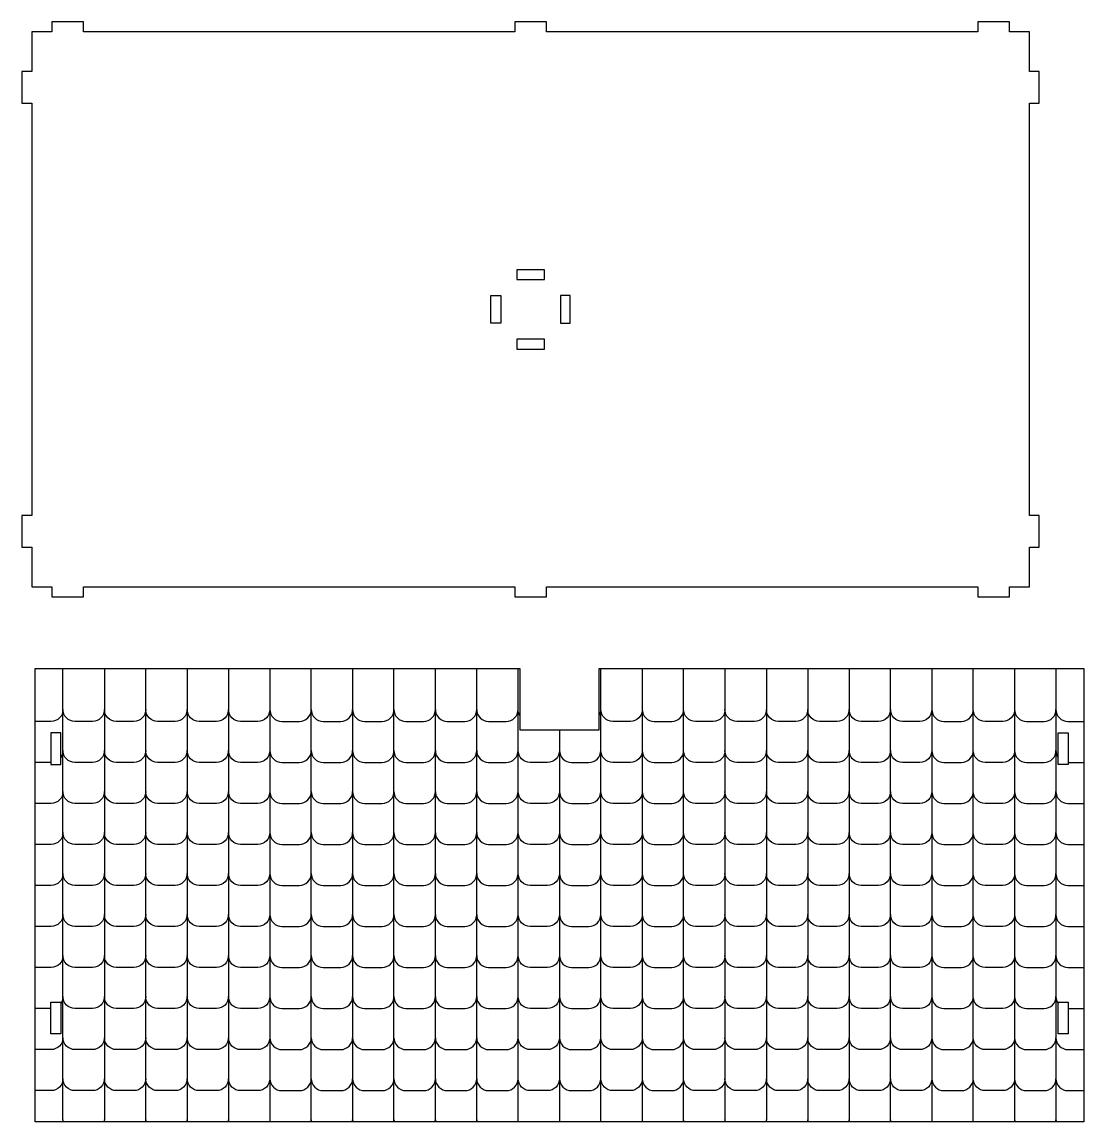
# Model space of a CAD drawing. Extents: x 6616 to 8714, y -365 to 1185.
# Drawn here: x 6645 to 7288, y -358 to 308 of the extents above; entities that cross this region are included whole.
import ezdxf

# ---------------------------------------------------------------- set-up
doc = ezdxf.new("R2010")
doc.units = 0
doc.header["$MEASUREMENT"] = 0
doc.layers.add('LAYER1', color=18, linetype='CONTINUOUS')

msp = doc.modelspace()

# ---------------------------------------------------------------- linework, layer by layer
at = {"layer": 'LAYER1'}
for points in [[(6962.65, -33.83), (7223.77, -33.83), (7223.77, -39.83), (7242.97, -39.83), (7242.97, -33.83), (7254.97, -33.83), (7254.97, -9.83), (7260.97, -9.83), (7260.97, 9.37), (7254.97, 9.37), (7254.97, 258.97), (7260.97, 258.97), (7260.97, 278.17), (7254.97, 278.17), (7254.97, 302.17), (7242.97, 302.17), (7242.97, 308.17), (7223.77, 308.17), (7223.77, 302.17), (6962.65, 302.17), (6962.65, 308.17), (6943.45, 308.17), (6943.45, 302.17), (6682.33, 302.17), (6682.33, 308.17), (6663.13, 308.17), (6663.13, 302.17), (6651.13, 302.17), (6651.13, 278.17), (6645.13, 278.17), (6645.13, 258.97), (6651.13, 258.97), (6651.13, 9.37), (6645.13, 9.37), (6645.13, -9.83), (6651.13, -9.83), (6651.13, -33.83), (6663.13, -33.83), (6663.13, -39.83), (6682.33, -39.83), (6682.33, -33.83), (6943.45, -33.83), (6943.45, -39.83), (6962.65, -39.83)], [(6944.65, 152.17), (6961.45, 152.17), (6961.45, 158.17), (6944.65, 158.17)], [(6929.05, 125.77), (6929.05, 142.57), (6935.05, 142.57), (6935.05, 125.77)], [(6977.05, 125.77), (6977.05, 142.57), (6971.05, 142.57), (6971.05, 125.77)], [(6944.65, 110.17), (6961.45, 110.17), (6961.45, 116.17), (6944.65, 116.17)], [(6653, -83.2), (6946.52, -83.2), (6946.52, -120.38), (6994.52, -120.38), (6994.52, -83.2), (7288.04, -83.2), (7288.04, -357.81), (6653, -357.81)], [(6662.6, -122.18), (6662.6, -141.38), (6668.6, -141.38), (6668.6, -122.18)], [(7272.44, -141.38), (7272.44, -122.18), (7278.44, -122.18), (7278.44, -141.38)], [(6662.6, -304.44), (6662.6, -285.24), (6668.6, -285.24), (6668.6, -304.44)], [(7272.44, -304.44), (7272.44, -285.24), (7278.44, -285.24), (7278.44, -304.44)]]:
    msp.add_lwpolyline(points, close=True, dxfattribs=at)
for points in [[(6670.08, -357.81, -0.047899), (6669.95, -356.44), (6669.95, -83.2)], [(6695, -83.2), (6695, -356.44, -0.047899), (6694.87, -357.81)], [(6720.18, -357.81, -0.047899), (6720.04, -356.44), (6720.04, -83.2)], [(6745.09, -83.2), (6745.09, -356.44, -0.047899), (6744.96, -357.81)], [(6770.14, -83.2), (6770.14, -356.44, -0.047899), (6770.01, -357.81)], [(6795.19, -83.2), (6795.19, -356.44, -0.047899), (6795.06, -357.81)], [(6820.1, -357.81, 0.047899), (6820.23, -356.44), (6820.23, -83.2)], [(6845.28, -83.2), (6845.28, -356.44, 0.047899), (6845.41, -357.81)], [(6870.2, -357.81, 0.047899), (6870.33, -356.44), (6870.33, -83.2)], [(6895.25, -357.81, 0.047899), (6895.38, -356.44), (6895.38, -83.2)], [(6920.29, -357.81, 0.047899), (6920.42, -356.44), (6920.42, -83.2)], [(6945.6, -357.81, -0.047899), (6945.47, -356.44), (6945.47, -83.2)], [(6995.44, -357.81, 0.047899), (6995.57, -356.44), (6995.57, -83.2)], [(7020.61, -83.2), (7020.61, -356.44, 0.047899), (7020.75, -357.81)], [(7045.53, -357.81, 0.047899), (7045.66, -356.44), (7045.66, -83.2)], [(7070.71, -83.2), (7070.71, -356.44, -0.047899), (7070.58, -357.81)], [(7095.76, -83.2), (7095.76, -356.44, -0.047899), (7095.63, -357.81)], [(7120.8, -83.2), (7120.8, -356.44, -0.047899), (7120.67, -357.81)], [(7145.85, -83.2), (7145.85, -356.44, -0.047899), (7145.72, -357.81)], [(7171.03, -357.81, -0.047899), (7170.9, -356.44), (7170.9, -83.2)], [(7195.95, -83.2), (7195.95, -356.44, -0.047899), (7195.82, -357.81)], [(7220.86, -357.81, 0.047899), (7220.99, -356.44), (7220.99, -83.2)], [(7246.04, -83.2), (7246.04, -356.44, 0.047899), (7246.17, -357.81)], [(7271.09, -83.2), (7271.09, -356.44, 0.047899), (7271.22, -357.81)], [(6669.95, -108.04, -0.414214), (6662.75, -115.24), (6653, -115.24)], [(6695, -108.04, -0.414214), (6687.8, -115.24), (6677.15, -115.24, -0.414214), (6669.95, -108.04)], [(6720.04, -108.04, -0.414214), (6712.84, -115.24), (6702.2, -115.24, -0.414214), (6695, -108.04)], [(6745.09, -108.04, -0.414214), (6737.89, -115.24), (6727.24, -115.24, -0.414214), (6720.04, -108.04)], [(6770.14, -108.04, -0.414214), (6762.94, -115.24), (6752.29, -115.24, -0.414214), (6745.09, -108.04)], [(6795.19, -108.04, -0.414214), (6787.99, -115.24), (6777.34, -115.24, -0.414214), (6770.14, -108.04)], [(6795.19, -108.04, 0.414214), (6802.39, -115.24), (6813.03, -115.24, 0.414214), (6820.23, -108.04)], [(6820.23, -108.04, 0.414214), (6827.43, -115.24), (6838.08, -115.24, 0.414214), (6845.28, -108.04)], [(6845.28, -108.04, 0.414214), (6852.48, -115.24), (6863.13, -115.24, 0.414214), (6870.33, -108.04)], [(6870.33, -108.04, 0.414214), (6877.53, -115.24), (6888.18, -115.24, 0.414214), (6895.38, -108.04)], [(6895.38, -108.04, 0.414214), (6902.58, -115.24), (6913.22, -115.24, 0.414214), (6920.42, -108.04)], [(6920.42, -108.04, 0.414214), (6927.62, -115.24), (6938.27, -115.24, 0.414214), (6945.47, -108.04)], [(6946.52, -111.78, -0.137402), (6945.47, -108.04)], [(6994.52, -111.78, 0.137402), (6995.57, -108.04)], [(7020.61, -108.04, -0.414214), (7013.41, -115.24), (7002.77, -115.24, -0.414214), (6995.57, -108.04)], [(7020.61, -108.04, 0.414214), (7027.81, -115.24), (7038.46, -115.24, 0.414214), (7045.66, -108.04)], [(7070.71, -108.04, -0.414214), (7063.51, -115.24), (7052.86, -115.24, -0.414214), (7045.66, -108.04)], [(7095.76, -108.04, -0.414214), (7088.56, -115.24), (7077.91, -115.24, -0.414214), (7070.71, -108.04)], [(7120.8, -108.04, -0.414214), (7113.6, -115.24), (7102.96, -115.24, -0.414214), (7095.76, -108.04)], [(7145.85, -108.04, -0.414214), (7138.65, -115.24), (7128, -115.24, -0.414214), (7120.8, -108.04)], [(7170.9, -108.04, -0.414214), (7163.7, -115.24), (7153.05, -115.24, -0.414214), (7145.85, -108.04)], [(7195.95, -108.04, -0.414214), (7188.75, -115.24), (7178.1, -115.24, -0.414214), (7170.9, -108.04)], [(7195.95, -108.04, 0.414214), (7203.15, -115.24), (7213.79, -115.24, 0.414214), (7220.99, -108.04)], [(7246.04, -108.04, -0.414214), (7238.84, -115.24), (7228.19, -115.24, -0.414214), (7220.99, -108.04)], [(7246.04, -108.04, 0.414214), (7253.24, -115.24), (7263.89, -115.24, 0.414214), (7271.09, -108.04)], [(7271.09, -108.04, 0.414214), (7278.29, -115.24), (7288.04, -115.24)], [(6970.52, -120.38), (6970.52, -356.44, 0.047899), (6970.65, -357.81)], [(6669.95, -132.88, -0.156846), (6668.6, -137.08)], [(6695, -132.88, -0.414214), (6687.8, -140.08), (6677.15, -140.08, -0.414214), (6669.95, -132.88)], [(6720.04, -132.88, -0.414214), (6712.84, -140.08), (6702.2, -140.08, -0.414214), (6695, -132.88)], [(6745.09, -132.88, -0.414214), (6737.89, -140.08), (6727.24, -140.08, -0.414214), (6720.04, -132.88)], [(6770.14, -132.88, -0.414214), (6762.94, -140.08), (6752.29, -140.08, -0.414214), (6745.09, -132.88)], [(6795.19, -132.88, -0.414214), (6787.99, -140.08), (6777.34, -140.08, -0.414214), (6770.14, -132.88)], [(6795.19, -132.88, 0.414214), (6802.39, -140.08), (6813.03, -140.08, 0.414214), (6820.23, -132.88)], [(6820.23, -132.88, 0.414214), (6827.43, -140.08), (6838.08, -140.08, 0.414214), (6845.28, -132.88)], [(6845.28, -132.88, 0.414214), (6852.48, -140.08), (6863.13, -140.08, 0.414214), (6870.33, -132.88)], [(6870.33, -132.88, 0.414214), (6877.53, -140.08), (6888.18, -140.08, 0.414214), (6895.38, -132.88)], [(6895.38, -132.88, 0.414214), (6902.58, -140.08), (6913.22, -140.08, 0.414214), (6920.42, -132.88)], [(6920.42, -132.88, 0.414214), (6927.62, -140.08), (6938.27, -140.08, 0.414214), (6945.47, -132.88)], [(6970.52, -132.88, -0.414214), (6963.32, -140.08), (6952.67, -140.08, -0.414214), (6945.47, -132.88)], [(6970.52, -132.88, 0.414214), (6977.72, -140.08), (6988.37, -140.08, 0.414214), (6995.57, -132.88)], [(7020.61, -132.88, -0.414214), (7013.41, -140.08), (7002.77, -140.08, -0.414214), (6995.57, -132.88)], [(7020.61, -132.88, 0.414214), (7027.81, -140.08), (7038.46, -140.08, 0.414214), (7045.66, -132.88)], [(7070.71, -132.88, -0.414214), (7063.51, -140.08), (7052.86, -140.08, -0.414214), (7045.66, -132.88)], [(7095.76, -132.88, -0.414214), (7088.56, -140.08), (7077.91, -140.08, -0.414214), (7070.71, -132.88)], [(7120.8, -132.88, -0.414214), (7113.6, -140.08), (7102.96, -140.08, -0.414214), (7095.76, -132.88)], [(7145.85, -132.88, -0.414214), (7138.65, -140.08), (7128, -140.08, -0.414214), (7120.8, -132.88)], [(7170.9, -132.88, -0.414214), (7163.7, -140.08), (7153.05, -140.08, -0.414214), (7145.85, -132.88)], [(7195.95, -132.88, -0.414214), (7188.75, -140.08), (7178.1, -140.08, -0.414214), (7170.9, -132.88)], [(7195.95, -132.88, 0.414214), (7203.15, -140.08), (7213.79, -140.08, 0.414214), (7220.99, -132.88)], [(7246.04, -132.88, -0.414214), (7238.84, -140.08), (7228.19, -140.08, -0.414214), (7220.99, -132.88)], [(7246.04, -132.88, 0.414214), (7253.24, -140.08), (7263.89, -140.08, 0.414214), (7271.09, -132.88)], [(7271.09, -132.88, 0.156846), (7272.44, -137.08)], [(6669.95, -157.72, -0.414214), (6662.75, -164.92), (6653, -164.92)], [(6695, -157.72, -0.414214), (6687.8, -164.92), (6677.15, -164.92, -0.414214), (6669.95, -157.72)], [(6720.04, -157.72, -0.414214), (6712.84, -164.92), (6702.2, -164.92, -0.414214), (6695, -157.72)], [(6745.09, -157.72, -0.414214), (6737.89, -164.92), (6727.24, -164.92, -0.414214), (6720.04, -157.72)], [(6770.14, -157.72, -0.414214), (6762.94, -164.92), (6752.29, -164.92, -0.414214), (6745.09, -157.72)], [(6795.19, -157.72, -0.414214), (6787.99, -164.92), (6777.34, -164.92, -0.414214), (6770.14, -157.72)], [(6795.19, -157.72, 0.414214), (6802.39, -164.92), (6813.03, -164.92, 0.414214), (6820.23, -157.72)], [(6820.23, -157.72, 0.414214), (6827.43, -164.92), (6838.08, -164.92, 0.414214), (6845.28, -157.72)], [(6845.28, -157.72, 0.414214), (6852.48, -164.92), (6863.13, -164.92, 0.414214), (6870.33, -157.72)], [(6870.33, -157.72, 0.414214), (6877.53, -164.92), (6888.18, -164.92, 0.414214), (6895.38, -157.72)], [(6895.38, -157.72, 0.414214), (6902.58, -164.92), (6913.22, -164.92, 0.414214), (6920.42, -157.72)], [(6920.42, -157.72, 0.414214), (6927.62, -164.92), (6938.27, -164.92, 0.414214), (6945.47, -157.72)], [(6970.52, -157.72, -0.414214), (6963.32, -164.92), (6952.67, -164.92, -0.414214), (6945.47, -157.72)], [(6970.52, -157.72, 0.414214), (6977.72, -164.92), (6988.37, -164.92, 0.414214), (6995.57, -157.72)], [(7020.61, -157.72, -0.414214), (7013.41, -164.92), (7002.77, -164.92, -0.414214), (6995.57, -157.72)], [(7020.61, -157.72, 0.414214), (7027.81, -164.92), (7038.46, -164.92, 0.414214), (7045.66, -157.72)], [(7070.71, -157.72, -0.414214), (7063.51, -164.92), (7052.86, -164.92, -0.414214), (7045.66, -157.72)], [(7095.76, -157.72, -0.414214), (7088.56, -164.92), (7077.91, -164.92, -0.414214), (7070.71, -157.72)], [(7120.8, -157.72, -0.414214), (7113.6, -164.92), (7102.96, -164.92, -0.414214), (7095.76, -157.72)], [(7145.85, -157.72, -0.414214), (7138.65, -164.92), (7128, -164.92, -0.414214), (7120.8, -157.72)], [(7170.9, -157.72, -0.414214), (7163.7, -164.92), (7153.05, -164.92, -0.414214), (7145.85, -157.72)], [(7195.95, -157.72, -0.414214), (7188.75, -164.92), (7178.1, -164.92, -0.414214), (7170.9, -157.72)], [(7195.95, -157.72, 0.414214), (7203.15, -164.92), (7213.79, -164.92, 0.414214), (7220.99, -157.72)], [(7246.04, -157.72, -0.414214), (7238.84, -164.92), (7228.19, -164.92, -0.414214), (7220.99, -157.72)], [(7246.04, -157.72, 0.414214), (7253.24, -164.92), (7263.89, -164.92, 0.414214), (7271.09, -157.72)], [(7271.09, -157.72, 0.414214), (7278.29, -164.92), (7288.04, -164.92)], [(6669.95, -182.56, -0.414214), (6662.75, -189.76), (6653, -189.76)], [(6695, -182.56, -0.414214), (6687.8, -189.76), (6677.15, -189.76, -0.414214), (6669.95, -182.56)], [(6720.04, -182.56, -0.414214), (6712.84, -189.76), (6702.2, -189.76, -0.414214), (6695, -182.56)], [(6745.09, -182.56, -0.414214), (6737.89, -189.76), (6727.24, -189.76, -0.414214), (6720.04, -182.56)], [(6770.14, -182.56, -0.414214), (6762.94, -189.76), (6752.29, -189.76, -0.414214), (6745.09, -182.56)], [(6795.19, -182.56, -0.414214), (6787.99, -189.76), (6777.34, -189.76, -0.414214), (6770.14, -182.56)], [(6795.19, -182.56, 0.414214), (6802.39, -189.76), (6813.03, -189.76, 0.414214), (6820.23, -182.56)], [(6820.23, -182.56, 0.414214), (6827.43, -189.76), (6838.08, -189.76, 0.414214), (6845.28, -182.56)], [(6845.28, -182.56, 0.414214), (6852.48, -189.76), (6863.13, -189.76, 0.414214), (6870.33, -182.56)], [(6870.33, -182.56, 0.414214), (6877.53, -189.76), (6888.18, -189.76, 0.414214), (6895.38, -182.56)], [(6895.38, -182.56, 0.414214), (6902.58, -189.76), (6913.22, -189.76, 0.414214), (6920.42, -182.56)], [(6920.42, -182.56, 0.414214), (6927.62, -189.76), (6938.27, -189.76, 0.414214), (6945.47, -182.56)], [(6970.52, -182.56, -0.414214), (6963.32, -189.76), (6952.67, -189.76, -0.414214), (6945.47, -182.56)], [(6970.52, -182.56, 0.414214), (6977.72, -189.76), (6988.37, -189.76, 0.414214), (6995.57, -182.56)], [(7020.61, -182.56, -0.414214), (7013.41, -189.76), (7002.77, -189.76, -0.414214), (6995.57, -182.56)], [(7020.61, -182.56, 0.414214), (7027.81, -189.76), (7038.46, -189.76, 0.414214), (7045.66, -182.56)], [(7070.71, -182.56, -0.414214), (7063.51, -189.76), (7052.86, -189.76, -0.414214), (7045.66, -182.56)], [(7095.76, -182.56, -0.414214), (7088.56, -189.76), (7077.91, -189.76, -0.414214), (7070.71, -182.56)], [(7120.8, -182.56, -0.414214), (7113.6, -189.76), (7102.96, -189.76, -0.414214), (7095.76, -182.56)], [(7145.85, -182.56, -0.414214), (7138.65, -189.76), (7128, -189.76, -0.414214), (7120.8, -182.56)], [(7170.9, -182.56, -0.414214), (7163.7, -189.76), (7153.05, -189.76, -0.414214), (7145.85, -182.56)], [(7195.95, -182.56, -0.414214), (7188.75, -189.76), (7178.1, -189.76, -0.414214), (7170.9, -182.56)], [(7195.95, -182.56, 0.414214), (7203.15, -189.76), (7213.79, -189.76, 0.414214), (7220.99, -182.56)], [(7246.04, -182.56, -0.414214), (7238.84, -189.76), (7228.19, -189.76, -0.414214), (7220.99, -182.56)], [(7246.04, -182.56, 0.414214), (7253.24, -189.76), (7263.89, -189.76, 0.414214), (7271.09, -182.56)], [(7271.09, -182.56, 0.414214), (7278.29, -189.76), (7288.04, -189.76)], [(6669.95, -207.4, -0.414214), (6662.75, -214.6), (6653, -214.6)], [(6695, -207.4, -0.414214), (6687.8, -214.6), (6677.15, -214.6, -0.414214), (6669.95, -207.4)], [(6720.04, -207.4, -0.414214), (6712.84, -214.6), (6702.2, -214.6, -0.414214), (6695, -207.4)], [(6745.09, -207.4, -0.414214), (6737.89, -214.6), (6727.24, -214.6, -0.414214), (6720.04, -207.4)], [(6770.14, -207.4, -0.414214), (6762.94, -214.6), (6752.29, -214.6, -0.414214), (6745.09, -207.4)], [(6795.19, -207.4, -0.414214), (6787.99, -214.6), (6777.34, -214.6, -0.414214), (6770.14, -207.4)], [(6795.19, -207.4, 0.414214), (6802.39, -214.6), (6813.03, -214.6, 0.414214), (6820.23, -207.4)], [(6820.23, -207.4, 0.414214), (6827.43, -214.6), (6838.08, -214.6, 0.414214), (6845.28, -207.4)], [(6845.28, -207.4, 0.414214), (6852.48, -214.6), (6863.13, -214.6, 0.414214), (6870.33, -207.4)], [(6870.33, -207.4, 0.414214), (6877.53, -214.6), (6888.18, -214.6, 0.414214), (6895.38, -207.4)], [(6895.38, -207.4, 0.414214), (6902.58, -214.6), (6913.22, -214.6, 0.414214), (6920.42, -207.4)], [(6920.42, -207.4, 0.414214), (6927.62, -214.6), (6938.27, -214.6, 0.414214), (6945.47, -207.4)], [(6970.52, -207.4, -0.414214), (6963.32, -214.6), (6952.67, -214.6, -0.414214), (6945.47, -207.4)], [(6970.52, -207.4, 0.414214), (6977.72, -214.6), (6988.37, -214.6, 0.414214), (6995.57, -207.4)], [(7020.61, -207.4, -0.414214), (7013.41, -214.6), (7002.77, -214.6, -0.414214), (6995.57, -207.4)], [(7020.61, -207.4, 0.414214), (7027.81, -214.6), (7038.46, -214.6, 0.414214), (7045.66, -207.4)], [(7070.71, -207.4, -0.414214), (7063.51, -214.6), (7052.86, -214.6, -0.414214), (7045.66, -207.4)], [(7095.76, -207.4, -0.414214), (7088.56, -214.6), (7077.91, -214.6, -0.414214), (7070.71, -207.4)], [(7120.8, -207.4, -0.414214), (7113.6, -214.6), (7102.96, -214.6, -0.414214), (7095.76, -207.4)], [(7145.85, -207.4, -0.414214), (7138.65, -214.6), (7128, -214.6, -0.414214), (7120.8, -207.4)], [(7170.9, -207.4, -0.414214), (7163.7, -214.6), (7153.05, -214.6, -0.414214), (7145.85, -207.4)], [(7195.95, -207.4, -0.414214), (7188.75, -214.6), (7178.1, -214.6, -0.414214), (7170.9, -207.4)], [(7195.95, -207.4, 0.414214), (7203.15, -214.6), (7213.79, -214.6, 0.414214), (7220.99, -207.4)], [(7246.04, -207.4, -0.414214), (7238.84, -214.6), (7228.19, -214.6, -0.414214), (7220.99, -207.4)], [(7246.04, -207.4, 0.414214), (7253.24, -214.6), (7263.89, -214.6, 0.414214), (7271.09, -207.4)], [(7271.09, -207.4, 0.414214), (7278.29, -214.6), (7288.04, -214.6)], [(6669.95, -232.24, -0.414214), (6662.75, -239.44), (6653, -239.44)], [(6695, -232.24, -0.414214), (6687.8, -239.44), (6677.15, -239.44, -0.414214), (6669.95, -232.24)], [(6720.04, -232.24, -0.414214), (6712.84, -239.44), (6702.2, -239.44, -0.414214), (6695, -232.24)], [(6745.09, -232.24, -0.414214), (6737.89, -239.44), (6727.24, -239.44, -0.414214), (6720.04, -232.24)], [(6770.14, -232.24, -0.414214), (6762.94, -239.44), (6752.29, -239.44, -0.414214), (6745.09, -232.24)], [(6795.19, -232.24, -0.414214), (6787.99, -239.44), (6777.34, -239.44, -0.414214), (6770.14, -232.24)], [(6795.19, -232.24, 0.414214), (6802.39, -239.44), (6813.03, -239.44, 0.414214), (6820.23, -232.24)], [(6820.23, -232.24, 0.414214), (6827.43, -239.44), (6838.08, -239.44, 0.414214), (6845.28, -232.24)], [(6845.28, -232.24, 0.414214), (6852.48, -239.44), (6863.13, -239.44, 0.414214), (6870.33, -232.24)], [(6870.33, -232.24, 0.414214), (6877.53, -239.44), (6888.18, -239.44, 0.414214), (6895.38, -232.24)], [(6895.38, -232.24, 0.414214), (6902.58, -239.44), (6913.22, -239.44, 0.414214), (6920.42, -232.24)], [(6920.42, -232.24, 0.414214), (6927.62, -239.44), (6938.27, -239.44, 0.414214), (6945.47, -232.24)], [(6970.52, -232.24, -0.414214), (6963.32, -239.44), (6952.67, -239.44, -0.414214), (6945.47, -232.24)], [(6970.52, -232.24, 0.414214), (6977.72, -239.44), (6988.37, -239.44, 0.414214), (6995.57, -232.24)], [(7020.61, -232.24, -0.414214), (7013.41, -239.44), (7002.77, -239.44, -0.414214), (6995.57, -232.24)], [(7020.61, -232.24, 0.414214), (7027.81, -239.44), (7038.46, -239.44, 0.414214), (7045.66, -232.24)], [(7070.71, -232.24, -0.414214), (7063.51, -239.44), (7052.86, -239.44, -0.414214), (7045.66, -232.24)], [(7095.76, -232.24, -0.414214), (7088.56, -239.44), (7077.91, -239.44, -0.414214), (7070.71, -232.24)], [(7120.8, -232.24, -0.414214), (7113.6, -239.44), (7102.96, -239.44, -0.414214), (7095.76, -232.24)], [(7145.85, -232.24, -0.414214), (7138.65, -239.44), (7128, -239.44, -0.414214), (7120.8, -232.24)], [(7170.9, -232.24, -0.414214), (7163.7, -239.44), (7153.05, -239.44, -0.414214), (7145.85, -232.24)], [(7195.95, -232.24, -0.414214), (7188.75, -239.44), (7178.1, -239.44, -0.414214), (7170.9, -232.24)], [(7195.95, -232.24, 0.414214), (7203.15, -239.44), (7213.79, -239.44, 0.414214), (7220.99, -232.24)], [(7246.04, -232.24, -0.414214), (7238.84, -239.44), (7228.19, -239.44, -0.414214), (7220.99, -232.24)], [(7246.04, -232.24, 0.414214), (7253.24, -239.44), (7263.89, -239.44, 0.414214), (7271.09, -232.24)], [(7271.09, -232.24, 0.414214), (7278.29, -239.44), (7288.04, -239.44)], [(6669.95, -257.08, -0.414214), (6662.75, -264.28), (6653, -264.28)], [(6695, -257.08, -0.414214), (6687.8, -264.28), (6677.15, -264.28, -0.414214), (6669.95, -257.08)], [(6720.04, -257.08, -0.414214), (6712.84, -264.28), (6702.2, -264.28, -0.414214), (6695, -257.08)], [(6745.09, -257.08, -0.414214), (6737.89, -264.28), (6727.24, -264.28, -0.414214), (6720.04, -257.08)], [(6770.14, -257.08, -0.414214), (6762.94, -264.28), (6752.29, -264.28, -0.414214), (6745.09, -257.08)], [(6795.19, -257.08, -0.414214), (6787.99, -264.28), (6777.34, -264.28, -0.414214), (6770.14, -257.08)], [(6795.19, -257.08, 0.414214), (6802.39, -264.28), (6813.03, -264.28, 0.414214), (6820.23, -257.08)], [(6820.23, -257.08, 0.414214), (6827.43, -264.28), (6838.08, -264.28, 0.414214), (6845.28, -257.08)], [(6845.28, -257.08, 0.414214), (6852.48, -264.28), (6863.13, -264.28, 0.414214), (6870.33, -257.08)], [(6870.33, -257.08, 0.414214), (6877.53, -264.28), (6888.18, -264.28, 0.414214), (6895.38, -257.08)], [(6895.38, -257.08, 0.414214), (6902.58, -264.28), (6913.22, -264.28, 0.414214), (6920.42, -257.08)], [(6920.42, -257.08, 0.414214), (6927.62, -264.28), (6938.27, -264.28, 0.414214), (6945.47, -257.08)], [(6970.52, -257.08, -0.414214), (6963.32, -264.28), (6952.67, -264.28, -0.414214), (6945.47, -257.08)], [(6970.52, -257.08, 0.414214), (6977.72, -264.28), (6988.37, -264.28, 0.414214), (6995.57, -257.08)], [(7020.61, -257.08, -0.414214), (7013.41, -264.28), (7002.77, -264.28, -0.414214), (6995.57, -257.08)], [(7020.61, -257.08, 0.414214), (7027.81, -264.28), (7038.46, -264.28, 0.414214), (7045.66, -257.08)], [(7070.71, -257.08, -0.414214), (7063.51, -264.28), (7052.86, -264.28, -0.414214), (7045.66, -257.08)], [(7095.76, -257.08, -0.414214), (7088.56, -264.28), (7077.91, -264.28, -0.414214), (7070.71, -257.08)], [(7120.8, -257.08, -0.414214), (7113.6, -264.28), (7102.96, -264.28, -0.414214), (7095.76, -257.08)], [(7145.85, -257.08, -0.414214), (7138.65, -264.28), (7128, -264.28, -0.414214), (7120.8, -257.08)], [(7170.9, -257.08, -0.414214), (7163.7, -264.28), (7153.05, -264.28, -0.414214), (7145.85, -257.08)], [(7195.95, -257.08, -0.414214), (7188.75, -264.28), (7178.1, -264.28, -0.414214), (7170.9, -257.08)], [(7195.95, -257.08, 0.414214), (7203.15, -264.28), (7213.79, -264.28, 0.414214), (7220.99, -257.08)], [(7246.04, -257.08, -0.414214), (7238.84, -264.28), (7228.19, -264.28, -0.414214), (7220.99, -257.08)], [(7246.04, -257.08, 0.414214), (7253.24, -264.28), (7263.89, -264.28, 0.414214), (7271.09, -257.08)], [(7271.09, -257.08, 0.414214), (7278.29, -264.28), (7288.04, -264.28)], [(6669.95, -281.92, -0.156846), (6668.6, -286.12)], [(6695, -281.92, -0.414214), (6687.8, -289.12), (6677.15, -289.12, -0.414214), (6669.95, -281.92)], [(6720.04, -281.92, -0.414214), (6712.84, -289.12), (6702.2, -289.12, -0.414214), (6695, -281.92)], [(6745.09, -281.92, -0.414214), (6737.89, -289.12), (6727.24, -289.12, -0.414214), (6720.04, -281.92)], [(6770.14, -281.92, -0.414214), (6762.94, -289.12), (6752.29, -289.12, -0.414214), (6745.09, -281.92)], [(6795.19, -281.92, -0.414214), (6787.99, -289.12), (6777.34, -289.12, -0.414214), (6770.14, -281.92)], [(6795.19, -281.92, 0.414214), (6802.39, -289.12), (6813.03, -289.12, 0.414214), (6820.23, -281.92)], [(6820.23, -281.92, 0.414214), (6827.43, -289.12), (6838.08, -289.12, 0.414214), (6845.28, -281.92)], [(6845.28, -281.92, 0.414214), (6852.48, -289.12), (6863.13, -289.12, 0.414214), (6870.33, -281.92)], [(6870.33, -281.92, 0.414214), (6877.53, -289.12), (6888.18, -289.12, 0.414214), (6895.38, -281.92)], [(6895.38, -281.92, 0.414214), (6902.58, -289.12), (6913.22, -289.12, 0.414214), (6920.42, -281.92)], [(6920.42, -281.92, 0.414214), (6927.62, -289.12), (6938.27, -289.12, 0.414214), (6945.47, -281.92)], [(6970.52, -281.92, -0.414214), (6963.32, -289.12), (6952.67, -289.12, -0.414214), (6945.47, -281.92)], [(6970.52, -281.92, 0.414214), (6977.72, -289.12), (6988.37, -289.12, 0.414214), (6995.57, -281.92)], [(7020.61, -281.92, -0.414214), (7013.41, -289.12), (7002.77, -289.12, -0.414214), (6995.57, -281.92)], [(7020.61, -281.92, 0.414214), (7027.81, -289.12), (7038.46, -289.12, 0.414214), (7045.66, -281.92)], [(7070.71, -281.92, -0.414214), (7063.51, -289.12), (7052.86, -289.12, -0.414214), (7045.66, -281.92)], [(7095.76, -281.92, -0.414214), (7088.56, -289.12), (7077.91, -289.12, -0.414214), (7070.71, -281.92)], [(7120.8, -281.92, -0.414214), (7113.6, -289.12), (7102.96, -289.12, -0.414214), (7095.76, -281.92)], [(7145.85, -281.92, -0.414214), (7138.65, -289.12), (7128, -289.12, -0.414214), (7120.8, -281.92)], [(7170.9, -281.92, -0.414214), (7163.7, -289.12), (7153.05, -289.12, -0.414214), (7145.85, -281.92)], [(7195.95, -281.92, -0.414214), (7188.75, -289.12), (7178.1, -289.12, -0.414214), (7170.9, -281.92)], [(7195.95, -281.92, 0.414214), (7203.15, -289.12), (7213.79, -289.12, 0.414214), (7220.99, -281.92)], [(7246.04, -281.92, -0.414214), (7238.84, -289.12), (7228.19, -289.12, -0.414214), (7220.99, -281.92)], [(7246.04, -281.92, 0.414214), (7253.24, -289.12), (7263.89, -289.12, 0.414214), (7271.09, -281.92)], [(7271.09, -281.92, 0.156846), (7272.44, -286.12)], [(6669.95, -306.76, -0.414214), (6662.75, -313.96), (6653, -313.96)], [(6695, -306.76, -0.414214), (6687.8, -313.96), (6677.15, -313.96, -0.414214), (6669.95, -306.76)], [(6720.04, -306.76, -0.414214), (6712.84, -313.96), (6702.2, -313.96, -0.414214), (6695, -306.76)], [(6745.09, -306.76, -0.414214), (6737.89, -313.96), (6727.24, -313.96, -0.414214), (6720.04, -306.76)], [(6770.14, -306.76, -0.414214), (6762.94, -313.96), (6752.29, -313.96, -0.414214), (6745.09, -306.76)], [(6795.19, -306.76, -0.414214), (6787.99, -313.96), (6777.34, -313.96, -0.414214), (6770.14, -306.76)], [(6795.19, -306.76, 0.414214), (6802.39, -313.96), (6813.03, -313.96, 0.414214), (6820.23, -306.76)], [(6820.23, -306.76, 0.414214), (6827.43, -313.96), (6838.08, -313.96, 0.414214), (6845.28, -306.76)], [(6845.28, -306.76, 0.414214), (6852.48, -313.96), (6863.13, -313.96, 0.414214), (6870.33, -306.76)], [(6870.33, -306.76, 0.414214), (6877.53, -313.96), (6888.18, -313.96, 0.414214), (6895.38, -306.76)], [(6895.38, -306.76, 0.414214), (6902.58, -313.96), (6913.22, -313.96, 0.414214), (6920.42, -306.76)], [(6920.42, -306.76, 0.414214), (6927.62, -313.96), (6938.27, -313.96, 0.414214), (6945.47, -306.76)], [(6970.52, -306.76, -0.414214), (6963.32, -313.96), (6952.67, -313.96, -0.414214), (6945.47, -306.76)], [(6970.52, -306.76, 0.414214), (6977.72, -313.96), (6988.37, -313.96, 0.414214), (6995.57, -306.76)], [(7020.61, -306.76, -0.414214), (7013.41, -313.96), (7002.77, -313.96, -0.414214), (6995.57, -306.76)], [(7020.61, -306.76, 0.414214), (7027.81, -313.96), (7038.46, -313.96, 0.414214), (7045.66, -306.76)], [(7070.71, -306.76, -0.414214), (7063.51, -313.96), (7052.86, -313.96, -0.414214), (7045.66, -306.76)], [(7095.76, -306.76, -0.414214), (7088.56, -313.96), (7077.91, -313.96, -0.414214), (7070.71, -306.76)], [(7120.8, -306.76, -0.414214), (7113.6, -313.96), (7102.96, -313.96, -0.414214), (7095.76, -306.76)], [(7145.85, -306.76, -0.414214), (7138.65, -313.96), (7128, -313.96, -0.414214), (7120.8, -306.76)], [(7170.9, -306.76, -0.414214), (7163.7, -313.96), (7153.05, -313.96, -0.414214), (7145.85, -306.76)], [(7195.95, -306.76, -0.414214), (7188.75, -313.96), (7178.1, -313.96, -0.414214), (7170.9, -306.76)], [(7195.95, -306.76, 0.414214), (7203.15, -313.96), (7213.79, -313.96, 0.414214), (7220.99, -306.76)], [(7246.04, -306.76, -0.414214), (7238.84, -313.96), (7228.19, -313.96, -0.414214), (7220.99, -306.76)], [(7246.04, -306.76, 0.414214), (7253.24, -313.96), (7263.89, -313.96, 0.414214), (7271.09, -306.76)], [(7271.09, -306.76, 0.414214), (7278.29, -313.96), (7288.04, -313.96)], [(6669.95, -331.6, -0.414214), (6662.75, -338.8), (6653, -338.8)], [(6695, -331.6, -0.414214), (6687.8, -338.8), (6677.15, -338.8, -0.414214), (6669.95, -331.6)], [(6720.04, -331.6, -0.414214), (6712.84, -338.8), (6702.2, -338.8, -0.414214), (6695, -331.6)], [(6745.09, -331.6, -0.414214), (6737.89, -338.8), (6727.24, -338.8, -0.414214), (6720.04, -331.6)], [(6770.14, -331.6, -0.414214), (6762.94, -338.8), (6752.29, -338.8, -0.414214), (6745.09, -331.6)], [(6795.19, -331.6, -0.414214), (6787.99, -338.8), (6777.34, -338.8, -0.414214), (6770.14, -331.6)], [(6795.19, -331.6, 0.414214), (6802.39, -338.8), (6813.03, -338.8, 0.414214), (6820.23, -331.6)], [(6820.23, -331.6, 0.414214), (6827.43, -338.8), (6838.08, -338.8, 0.414214), (6845.28, -331.6)], [(6845.28, -331.6, 0.414214), (6852.48, -338.8), (6863.13, -338.8, 0.414214), (6870.33, -331.6)], [(6870.33, -331.6, 0.414214), (6877.53, -338.8), (6888.18, -338.8, 0.414214), (6895.38, -331.6)], [(6895.38, -331.6, 0.414214), (6902.58, -338.8), (6913.22, -338.8, 0.414214), (6920.42, -331.6)], [(6920.42, -331.6, 0.414214), (6927.62, -338.8), (6938.27, -338.8, 0.414214), (6945.47, -331.6)], [(6970.52, -331.6, -0.414214), (6963.32, -338.8), (6952.67, -338.8, -0.414214), (6945.47, -331.6)], [(6970.52, -331.6, 0.414214), (6977.72, -338.8), (6988.37, -338.8, 0.414214), (6995.57, -331.6)], [(7020.61, -331.6, -0.414214), (7013.41, -338.8), (7002.77, -338.8, -0.414214), (6995.57, -331.6)], [(7020.61, -331.6, 0.414214), (7027.81, -338.8), (7038.46, -338.8, 0.414214), (7045.66, -331.6)], [(7070.71, -331.6, -0.414214), (7063.51, -338.8), (7052.86, -338.8, -0.414214), (7045.66, -331.6)], [(7095.76, -331.6, -0.414214), (7088.56, -338.8), (7077.91, -338.8, -0.414214), (7070.71, -331.6)], [(7120.8, -331.6, -0.414214), (7113.6, -338.8), (7102.96, -338.8, -0.414214), (7095.76, -331.6)], [(7145.85, -331.6, -0.414214), (7138.65, -338.8), (7128, -338.8, -0.414214), (7120.8, -331.6)], [(7170.9, -331.6, -0.414214), (7163.7, -338.8), (7153.05, -338.8, -0.414214), (7145.85, -331.6)], [(7195.95, -331.6, -0.414214), (7188.75, -338.8), (7178.1, -338.8, -0.414214), (7170.9, -331.6)], [(7195.95, -331.6, 0.414214), (7203.15, -338.8), (7213.79, -338.8, 0.414214), (7220.99, -331.6)], [(7246.04, -331.6, -0.414214), (7238.84, -338.8), (7228.19, -338.8, -0.414214), (7220.99, -331.6)], [(7246.04, -331.6, 0.414214), (7253.24, -338.8), (7263.89, -338.8, 0.414214), (7271.09, -331.6)], [(7271.09, -331.6, 0.414214), (7278.29, -338.8), (7288.04, -338.8)], [(6669.95, -356.44, -0.047899), (6669.82, -357.81)], [(6695.13, -357.81, -0.047899), (6695, -356.44)], [(6720.04, -356.44, -0.047899), (6719.91, -357.81)], [(6745.22, -357.81, -0.047899), (6745.09, -356.44)], [(6770.27, -357.81, -0.047899), (6770.14, -356.44)], [(6795.19, -356.44, 0.047899), (6795.32, -357.81)], [(6820.23, -356.44, 0.047899), (6820.37, -357.81)], [(6845.15, -357.81, 0.047899), (6845.28, -356.44)], [(6870.33, -356.44, 0.047899), (6870.46, -357.81)], [(6895.38, -356.44, 0.047899), (6895.51, -357.81)], [(6920.42, -356.44, 0.047899), (6920.56, -357.81)], [(6945.34, -357.81, 0.047899), (6945.47, -356.44)], [(6970.52, -356.44, -0.047899), (6970.39, -357.81)], [(6995.7, -357.81, -0.047899), (6995.57, -356.44)], [(7020.61, -356.44, -0.047899), (7020.48, -357.81)], [(7045.79, -357.81, -0.047899), (7045.66, -356.44)], [(7070.84, -357.81, -0.047899), (7070.71, -356.44)], [(7095.89, -357.81, -0.047899), (7095.76, -356.44)], [(7120.94, -357.81, -0.047899), (7120.8, -356.44)], [(7145.98, -357.81, -0.047899), (7145.85, -356.44)], [(7170.9, -356.44, -0.047899), (7170.77, -357.81)], [(7195.95, -356.44, 0.047899), (7196.08, -357.81)], [(7221.13, -357.81, -0.047899), (7220.99, -356.44)], [(7246.04, -356.44, -0.047899), (7245.91, -357.81)], [(7270.96, -357.81, 0.047899), (7271.09, -356.44)]]:
    msp.add_lwpolyline(points, format="xyb", dxfattribs=at)
for points in [[(6662.6, -140.08), (6653, -140.08)], [(7278.44, -140.08), (7288.04, -140.08)], [(6662.6, -289.12), (6653, -289.12)], [(7278.44, -289.12), (7288.04, -289.12)]]:
    msp.add_lwpolyline(points, dxfattribs=at)

doc.saveas('drawing.dxf')
